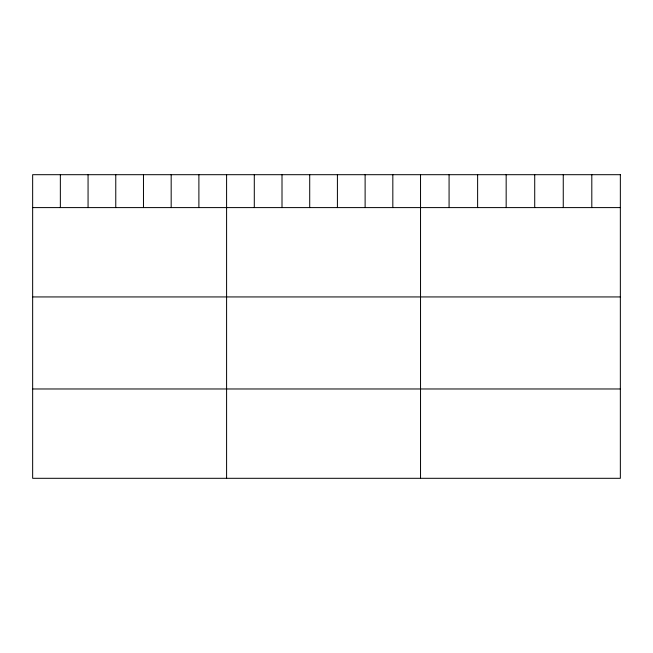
<?xml version="1.0" encoding="UTF-8"?>
<svg xmlns="http://www.w3.org/2000/svg" width="653" height="653" viewBox="0 0 653 653"><rect width="100%" height="100%" fill="white"/><g stroke="black" fill="none" stroke-linecap="round" stroke-linejoin="round"><path stroke-width="0.98" d="M32.65 207.597L620.35 207.597M32.65 296.935L620.35 296.935M32.65 388.976L620.35 388.976M591.806 174.694L591.806 207.597M563.261 174.694L563.261 207.597M534.717 174.694L534.717 207.597M506.165 174.694L506.165 207.597M477.621 174.694L477.621 207.597M449.076 174.694L449.076 207.597M420.532 174.694L420.532 478.306M392.828 174.694L392.828 207.597M365.117 174.694L365.117 207.597M337.413 174.694L337.413 207.597M309.71 174.694L309.71 207.597M282.006 174.694L282.006 207.597M254.295 174.694L254.295 207.597M226.591 174.694L226.591 478.306M198.887 174.694L198.887 207.597M171.176 174.694L171.176 207.597M143.472 174.694L143.472 207.597M115.769 174.694L115.769 207.597M88.065 174.694L88.065 207.597M60.354 174.694L60.354 207.597M620.35 174.694L32.65 174.694L32.65 478.306L620.35 478.306L620.35 174.694"/></g></svg>
